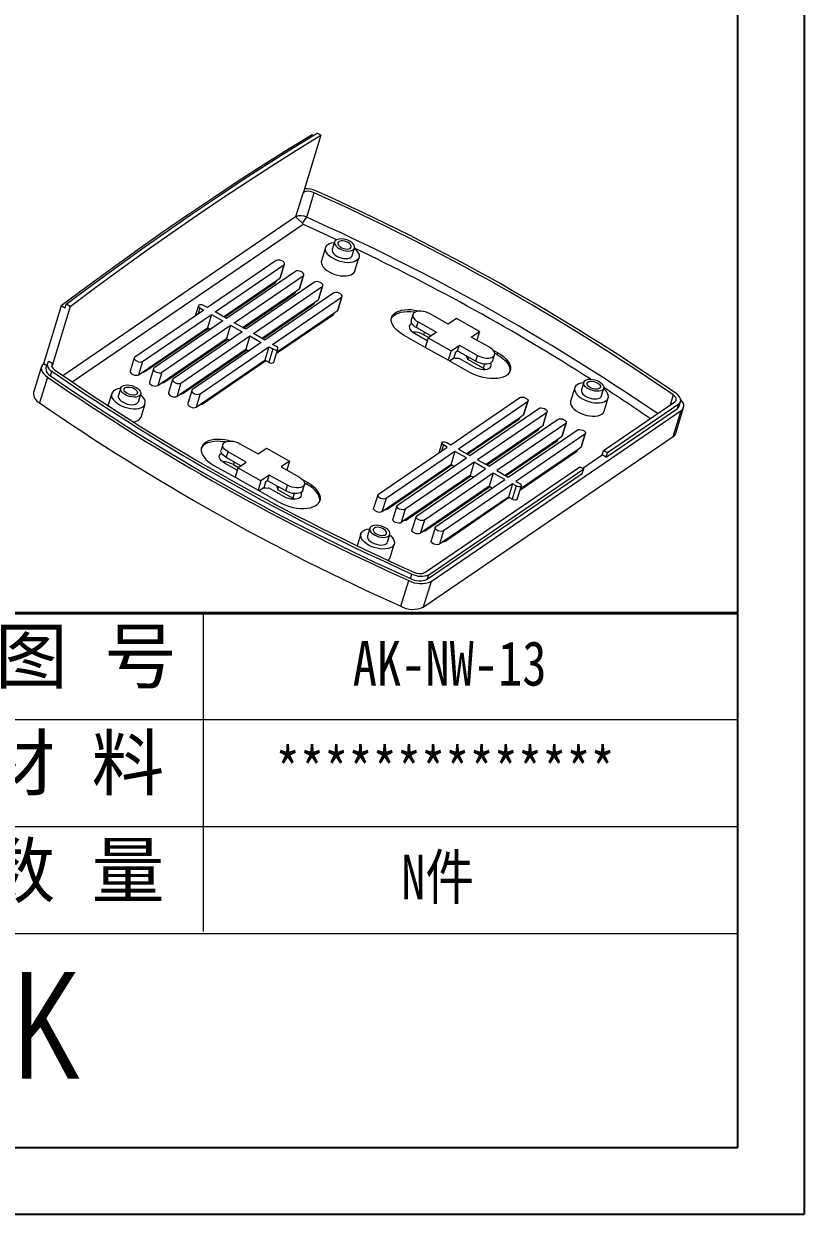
# Model space of a CAD drawing. Header units: inches. Extents: x 2543 to 3458, y 1126 to 1439.
# Drawn here: x 2885.3 to 2969.1, y 1125.7 to 1253.4 of the extents above; entities that cross this region are included whole.
import ezdxf

# ---------------------------------------------------------------- set-up
doc = ezdxf.new("R2010")
doc.units = ezdxf.units.IN
doc.header["$LTSCALE"] = 15
doc.layers.add('文字', color=81, linetype='Continuous')
doc.layers.add('粗实线', color=7, linetype='Continuous', lineweight=30)
doc.layers.add('细实线', color=3, linetype='Continuous', lineweight=9)
doc.styles.get("Standard").update_dxf_attribs({"font": 'txt', "bigfont": 'gbcbig.shx'})
doc.styles.add('宋体', font='', dxfattribs={"width": 0.8, "height": 3.5})
doc.styles.add('长仿宋', font='', dxfattribs={"width": 0.7, "height": 4})
doc.styles.get('宋体').set_extended_font_data('SimSun')
doc.styles.get('长仿宋').set_extended_font_data('SimSun')

msp = doc.modelspace()

# ---------------------------------------------------------------- linework, layer by layer
for p, q in [((2969.119, 1426.7), (2969.119, 1125.657)), ((2961.952, 1419.533), (2961.952, 1132.824)), ((2554.375, 1132.824), (2961.952, 1132.824)), ((2543.358, 1125.657), (2969.119, 1125.657))]:
    msp.add_line(p, q)
at = {"color": 7, "linetype": 'Continuous', "lineweight": 15}
for p, q in [((2917.237, 1241.46), (2915.364, 1235.348)), ((2916.417, 1241.442), (2916.289, 1241.515)), ((2917.237, 1241.46), (2916.825, 1241.691)), ((2915.326, 1235.322), (2914.522, 1232.699)), ((2915.326, 1235.322), (2915.364, 1235.348)), ((2915.72, 1232.652), (2916.524, 1235.276)), ((2914.522, 1232.699), (2889.557, 1215.65)), ((2890.53, 1214.982), (2915.322, 1231.913)), ((2915.282, 1232.032), (2914.522, 1232.699)), ((2915.282, 1232.032), (2915.72, 1232.652)), ((2917.741, 1229.415), (2917.304, 1227.989)), ((2918.708, 1230.01), (2918.458, 1229.196)), ((2920.609, 1228.536), (2920.859, 1229.351)), ((2912.454, 1228.004), (2905.056, 1222.952)), ((2920.889, 1226.891), (2921.326, 1228.317)), ((2905.879, 1222.489), (2913.277, 1227.541)), ((2914.512, 1226.846), (2907.114, 1221.794)), ((2913.277, 1227.541), (2912.84, 1226.115)), ((2912.907, 1226.2), (2913.344, 1227.626)), ((2906.784, 1221.979), (2912.458, 1225.854)), ((2906.887, 1221.921), (2912.369, 1225.665)), ((2907.937, 1221.331), (2915.335, 1226.383)), ((2916.569, 1225.688), (2909.171, 1220.636)), ((2909.994, 1220.172), (2917.392, 1225.225)), ((2911.811, 1225.412), (2911.921, 1225.359)), ((2912.458, 1225.854), (2912.84, 1226.115)), ((2915.335, 1226.383), (2914.898, 1224.957)), ((2914.964, 1225.042), (2915.401, 1226.468)), ((2917.392, 1225.225), (2916.955, 1223.799)), ((2917.022, 1223.884), (2917.459, 1225.31)), ((2908.842, 1220.821), (2914.515, 1224.696)), ((2908.945, 1220.763), (2914.427, 1224.507)), ((2918.627, 1224.53), (2911.229, 1219.478)), ((2912.052, 1219.014), (2919.45, 1224.067)), ((2913.869, 1224.254), (2913.979, 1224.201)), ((2914.515, 1224.696), (2914.898, 1224.957)), ((2919.45, 1224.067), (2919.013, 1222.641)), ((2919.079, 1222.726), (2919.516, 1224.152)), ((2889.375, 1223.135), (2887.477, 1216.941)), ((2890.323, 1223.08), (2888.45, 1216.968)), ((2889.787, 1222.903), (2889.375, 1223.135)), ((2889.787, 1222.903), (2889.912, 1223.311)), ((2890.323, 1223.08), (2889.912, 1223.311)), ((2904.674, 1222.691), (2897.276, 1217.638)), ((2904.095, 1223.163), (2903.759, 1222.066)), ((2904.262, 1222.922), (2904.674, 1222.691)), ((2905.056, 1222.952), (2904.645, 1223.184)), ((2910.899, 1219.663), (2916.573, 1223.537)), ((2911.002, 1219.605), (2916.484, 1223.349)), ((2915.926, 1223.096), (2916.036, 1223.043)), ((2916.573, 1223.537), (2916.955, 1223.799)), ((2898.099, 1217.175), (2905.497, 1222.227)), ((2906.731, 1221.532), (2899.333, 1216.48)), ((2905.497, 1222.227), (2905.06, 1220.801)), ((2905.497, 1222.227), (2906.731, 1221.532)), ((2907.114, 1221.794), (2905.879, 1222.489)), ((2912.48, 1218.051), (2918.542, 1222.191)), ((2912.53, 1218.213), (2918.63, 1222.379)), ((2917.984, 1221.938), (2918.094, 1221.885)), ((2918.63, 1222.379), (2919.013, 1222.641)), ((2927.123, 1222.221), (2926.935, 1221.61)), ((2927.493, 1220.808), (2927.68, 1221.419)), ((2927.68, 1221.419), (2929.635, 1220.319)), ((2930.91, 1221.19), (2928.956, 1222.29)), ((2931.803, 1221.8), (2930.91, 1221.19)), ((2934.272, 1220.41), (2931.803, 1221.8)), ((2898.044, 1216.01), (2905.06, 1220.801)), ((2898.338, 1216.083), (2905.162, 1220.743)), ((2900.156, 1216.017), (2907.554, 1221.069)), ((2908.789, 1220.374), (2901.391, 1215.322)), ((2905.06, 1220.801), (2905.162, 1220.743)), ((2905.162, 1220.743), (2905.389, 1220.616)), ((2907.554, 1221.069), (2907.117, 1219.643)), ((2907.554, 1221.069), (2908.789, 1220.374)), ((2909.171, 1220.636), (2907.937, 1221.331)), ((2911.229, 1219.478), (2909.994, 1220.172)), ((2927.306, 1220.197), (2928.658, 1219.436)), ((2927.493, 1220.808), (2929.06, 1219.926)), ((2929.635, 1220.319), (2928.742, 1219.709)), ((2933.379, 1219.8), (2934.272, 1220.41)), ((2934.272, 1220.41), (2933.981, 1219.461)), ((2900.102, 1214.852), (2907.117, 1219.643)), ((2900.396, 1214.925), (2907.22, 1219.585)), ((2902.214, 1214.859), (2909.612, 1219.911)), ((2910.846, 1219.216), (2903.448, 1214.164)), ((2907.117, 1219.643), (2907.22, 1219.585)), ((2907.22, 1219.585), (2907.446, 1219.458)), ((2909.612, 1219.911), (2909.175, 1218.485)), ((2909.612, 1219.911), (2910.846, 1219.216)), ((2912.463, 1218.783), (2912.052, 1219.014)), ((2928.43, 1218.691), (2926.166, 1219.965)), ((2928.801, 1219.75), (2928.269, 1220.049)), ((2928.742, 1219.709), (2928.43, 1218.691)), ((2928.742, 1219.709), (2931.211, 1218.319)), ((2931.211, 1218.319), (2932.104, 1218.929)), ((2931.916, 1218.318), (2932.104, 1218.929)), ((2932.104, 1218.929), (2934.058, 1217.829)), ((2935.334, 1218.7), (2933.379, 1219.8)), ((2902.159, 1213.694), (2909.175, 1218.485)), ((2902.453, 1213.767), (2909.277, 1218.427)), ((2904.271, 1213.701), (2911.669, 1218.753)), ((2909.175, 1218.485), (2909.277, 1218.427)), ((2909.277, 1218.427), (2909.504, 1218.3)), ((2911.669, 1218.753), (2911.232, 1217.327)), ((2912.081, 1218.521), (2911.644, 1217.095)), ((2911.669, 1218.753), (2912.081, 1218.521)), ((2912.193, 1217.116), (2912.63, 1218.542)), ((2930.899, 1217.301), (2928.43, 1218.691)), ((2931.211, 1218.319), (2930.899, 1217.301)), ((2931.699, 1218.169), (2931.511, 1217.558)), ((2931.699, 1218.169), (2931.916, 1218.318)), ((2931.916, 1218.318), (2933.871, 1217.218)), ((2933.082, 1217.662), (2932.998, 1217.388)), ((2933.871, 1217.218), (2934.058, 1217.829)), ((2935.704, 1217.287), (2935.891, 1217.898)), ((2935.723, 1218.399), (2936.223, 1218.117)), ((2935.902, 1218.059), (2936.161, 1217.914)), ((2936.161, 1217.914), (2936.223, 1218.117)), ((2887.249, 1216.628), (2886.4, 1213.857)), ((2887.479, 1216.942), (2887.811, 1216.755)), ((2887.877, 1216.97), (2887.727, 1216.481)), ((2888.04, 1217.199), (2888.45, 1216.968)), ((2888.45, 1216.968), (2888.488, 1216.994)), ((2897.209, 1217.553), (2896.772, 1216.127)), ((2898.099, 1217.175), (2897.662, 1215.749)), ((2899.267, 1216.395), (2898.83, 1214.969)), ((2904.217, 1212.536), (2911.232, 1217.327)), ((2904.511, 1212.609), (2911.335, 1217.269)), ((2911.232, 1217.327), (2911.335, 1217.269)), ((2911.335, 1217.269), (2911.644, 1217.095)), ((2933.162, 1216.027), (2930.899, 1217.301)), ((2931.028, 1217.228), (2931.511, 1217.558)), ((2932.034, 1217.535), (2933.684, 1216.607)), ((2934.647, 1216.459), (2932.998, 1217.388)), ((2887.897, 1215.498), (2887.048, 1212.728)), ((2888.213, 1215.634), (2888.363, 1216.123)), ((2897.662, 1215.749), (2898.044, 1216.01)), ((2900.156, 1216.017), (2899.719, 1214.591)), ((2901.324, 1215.237), (2900.887, 1213.811)), ((2894.782, 1213.736), (2894.378, 1212.418)), ((2895.749, 1214.331), (2895.499, 1213.516)), ((2899.719, 1214.591), (2900.102, 1214.852)), ((2902.214, 1214.859), (2901.777, 1213.433)), ((2903.382, 1214.079), (2902.945, 1212.653)), ((2944.488, 1214.36), (2944.051, 1212.934)), ((2945.455, 1214.955), (2945.206, 1214.14)), ((2947.357, 1213.481), (2947.606, 1214.295)), ((2897.65, 1212.857), (2897.9, 1213.672)), ((2897.93, 1211.211), (2898.367, 1212.637)), ((2901.777, 1213.433), (2902.159, 1213.694)), ((2904.271, 1213.701), (2903.834, 1212.275)), ((2903.834, 1212.275), (2904.217, 1212.536)), ((2931.186, 1208.244), (2938.584, 1213.296)), ((2939.407, 1212.833), (2932.01, 1207.78)), ((2939.407, 1212.833), (2938.97, 1211.407)), ((2939.037, 1211.492), (2939.474, 1212.918)), ((2947.588, 1207.628), (2955.241, 1212.854)), ((2947.637, 1211.835), (2948.074, 1213.261)), ((2948, 1207.396), (2955.653, 1212.623)), ((2955.503, 1212.134), (2955.653, 1212.623)), ((2955.703, 1212.389), (2955.853, 1212.878)), ((2929.077, 1193.574), (2955.915, 1211.902)), ((2933.244, 1207.085), (2940.642, 1212.138)), ((2941.465, 1211.674), (2934.067, 1206.622)), ((2938.97, 1211.407), (2938.588, 1211.145)), ((2941.465, 1211.674), (2941.028, 1210.248)), ((2941.094, 1210.334), (2941.532, 1211.76)), ((2947.85, 1206.907), (2955.503, 1212.134)), ((2955.065, 1209.132), (2955.915, 1211.902)), ((2955.332, 1209.472), (2956.181, 1212.243)), ((2938.588, 1211.145), (2932.915, 1207.271)), ((2938.499, 1210.957), (2933.017, 1207.213)), ((2940.645, 1209.987), (2934.972, 1206.113)), ((2935.302, 1205.927), (2942.699, 1210.98)), ((2943.522, 1210.516), (2936.125, 1205.464)), ((2938.051, 1210.651), (2937.942, 1210.704)), ((2941.028, 1210.248), (2940.645, 1209.987)), ((2943.522, 1210.516), (2943.085, 1209.09)), ((2943.152, 1209.175), (2943.589, 1210.601)), ((2928.228, 1190.803), (2955.065, 1209.132)), ((2940.557, 1209.799), (2935.075, 1206.055)), ((2942.703, 1208.829), (2937.03, 1204.955)), ((2942.614, 1208.64), (2937.132, 1204.897)), ((2937.359, 1204.769), (2944.757, 1209.821)), ((2945.58, 1209.358), (2938.182, 1204.306)), ((2940.109, 1209.493), (2939.999, 1209.546)), ((2943.085, 1209.09), (2942.703, 1208.829)), ((2945.58, 1209.358), (2945.143, 1207.932)), ((2945.21, 1208.017), (2945.647, 1209.443)), ((2906.715, 1208.283), (2906.527, 1207.672)), ((2907.085, 1206.871), (2907.272, 1207.482)), ((2909.227, 1206.381), (2907.272, 1207.482)), ((2908.547, 1208.353), (2910.502, 1207.253)), ((2910.502, 1207.253), (2911.395, 1207.862)), ((2911.395, 1207.862), (2913.864, 1206.473)), ((2923.406, 1202.93), (2930.804, 1207.982)), ((2931.627, 1207.519), (2924.229, 1202.467)), ((2930.225, 1208.454), (2929.889, 1207.357)), ((2930.804, 1207.982), (2930.392, 1208.214)), ((2930.775, 1208.475), (2931.186, 1208.244)), ((2931.627, 1207.519), (2931.19, 1206.093)), ((2932.861, 1206.824), (2931.627, 1207.519)), ((2932.01, 1207.78), (2933.244, 1207.085)), ((2944.672, 1207.482), (2938.61, 1203.343)), ((2944.76, 1207.671), (2938.66, 1203.505)), ((2942.166, 1208.334), (2942.057, 1208.388)), ((2945.143, 1207.932), (2944.76, 1207.671)), ((2947.438, 1207.139), (2947.588, 1207.628)), ((2947.588, 1207.628), (2948, 1207.396)), ((2947.85, 1206.907), (2948, 1207.396)), ((2908.25, 1205.498), (2906.897, 1206.259)), ((2908.651, 1205.989), (2907.085, 1206.871)), ((2907.861, 1206.112), (2908.393, 1205.812)), ((2908.334, 1205.772), (2909.227, 1206.381)), ((2913.864, 1206.473), (2912.971, 1205.863)), ((2913.864, 1206.473), (2913.573, 1205.524)), ((2931.19, 1206.093), (2924.175, 1201.302)), ((2925.463, 1201.772), (2932.861, 1206.824)), ((2933.684, 1206.361), (2926.286, 1201.309)), ((2931.293, 1206.035), (2931.19, 1206.093)), ((2933.684, 1206.361), (2933.247, 1204.935)), ((2934.919, 1205.666), (2933.684, 1206.361)), ((2934.067, 1206.622), (2935.302, 1205.927)), ((2944.224, 1207.176), (2944.114, 1207.23)), ((2945.348, 1205.711), (2947.438, 1207.139)), ((2947.85, 1206.907), (2947.438, 1207.139)), ((2905.758, 1206.027), (2908.022, 1204.753)), ((2908.334, 1205.772), (2908.022, 1204.753)), ((2910.803, 1204.382), (2908.334, 1205.772)), ((2911.696, 1204.992), (2910.803, 1204.382)), ((2911.508, 1204.381), (2911.696, 1204.992)), ((2913.65, 1203.891), (2911.696, 1204.992)), ((2912.971, 1205.863), (2914.926, 1204.763)), ((2931.293, 1206.035), (2924.469, 1201.375)), ((2933.247, 1204.935), (2926.232, 1200.144)), ((2933.35, 1204.877), (2926.526, 1200.217)), ((2927.521, 1200.614), (2934.919, 1205.666)), ((2935.742, 1205.203), (2928.344, 1200.15)), ((2928.404, 1194.526), (2945.037, 1205.886)), ((2928.665, 1193.806), (2945.299, 1205.165)), ((2928.815, 1194.295), (2945.449, 1205.654)), ((2931.519, 1205.908), (2931.293, 1206.035)), ((2933.35, 1204.877), (2933.247, 1204.935)), ((2933.577, 1204.749), (2933.35, 1204.877)), ((2935.742, 1205.203), (2935.305, 1203.777)), ((2936.976, 1204.508), (2935.742, 1205.203)), ((2936.125, 1205.464), (2937.359, 1204.769)), ((2945.037, 1205.886), (2945.449, 1205.654)), ((2945.299, 1205.165), (2945.449, 1205.654)), ((2908.022, 1204.753), (2910.491, 1203.363)), ((2910.803, 1204.382), (2910.491, 1203.363)), ((2911.103, 1203.621), (2910.62, 1203.291)), ((2911.29, 1204.232), (2911.103, 1203.621)), ((2911.508, 1204.381), (2911.29, 1204.232)), ((2913.463, 1203.28), (2911.508, 1204.381)), ((2913.276, 1202.669), (2911.626, 1203.598)), ((2912.674, 1203.725), (2912.59, 1203.45)), ((2913.463, 1203.28), (2913.65, 1203.891)), ((2915.296, 1203.35), (2915.483, 1203.961)), ((2915.815, 1204.18), (2915.315, 1204.462)), ((2915.753, 1203.976), (2915.494, 1204.122)), ((2915.753, 1203.976), (2915.815, 1204.18)), ((2935.305, 1203.777), (2928.29, 1198.986)), ((2935.408, 1203.719), (2928.584, 1199.058)), ((2929.578, 1199.455), (2936.976, 1204.508)), ((2937.799, 1204.045), (2930.401, 1198.992)), ((2935.408, 1203.719), (2935.305, 1203.777)), ((2935.634, 1203.591), (2935.408, 1203.719)), ((2937.799, 1204.045), (2937.362, 1202.619)), ((2938.211, 1203.813), (2937.774, 1202.387)), ((2938.211, 1203.813), (2937.799, 1204.045)), ((2938.182, 1204.306), (2938.594, 1204.074)), ((2938.324, 1202.408), (2938.761, 1203.834)), ((2910.491, 1203.363), (2912.754, 1202.089)), ((2912.59, 1203.45), (2914.239, 1202.522)), ((2923.339, 1202.845), (2922.902, 1201.419)), ((2924.229, 1202.467), (2923.792, 1201.041)), ((2937.362, 1202.619), (2930.347, 1197.828)), ((2937.465, 1202.561), (2930.641, 1197.9)), ((2937.465, 1202.561), (2937.362, 1202.619)), ((2937.774, 1202.387), (2937.465, 1202.561)), ((2924.175, 1201.302), (2923.792, 1201.041)), ((2925.397, 1201.687), (2924.96, 1200.261)), ((2926.286, 1201.309), (2925.849, 1199.883)), ((2926.232, 1200.144), (2925.849, 1199.883)), ((2927.454, 1200.529), (2927.017, 1199.103)), ((2928.344, 1200.15), (2927.907, 1198.724)), ((2921.529, 1198.68), (2921.139, 1197.406)), ((2922.496, 1199.275), (2922.246, 1198.46)), ((2924.398, 1197.801), (2924.647, 1198.616)), ((2928.29, 1198.986), (2927.907, 1198.724)), ((2929.512, 1199.37), (2929.075, 1197.944)), ((2930.401, 1198.992), (2929.964, 1197.566)), ((2924.678, 1196.155), (2925.115, 1197.581)), ((2930.347, 1197.828), (2929.964, 1197.566)), ((2925.831, 1190.897), (2926.68, 1193.668)), ((2926.868, 1193.876), (2927.017, 1194.365)), ((2929.077, 1193.574), (2928.228, 1190.803)), ((2928.665, 1193.806), (2928.815, 1194.295))]:
    msp.add_line(p, q, dxfattribs=at)
at = {"color": 8, "linetype": 'Continuous', "lineweight": 15}
for p, q in [((2904.262, 1222.922), (2904.063, 1222.274)), ((2928.353, 1220.324), (2928.269, 1220.049)), ((2888.37, 1216.608), (2888.488, 1216.994)), ((2934.793, 1216.935), (2934.647, 1216.459)), ((2955.051, 1213.59), (2954.715, 1212.495)), ((2930.392, 1208.214), (2930.194, 1207.566)), ((2907.945, 1206.386), (2907.861, 1206.112)), ((2914.385, 1202.998), (2914.239, 1202.522))]:
    msp.add_line(p, q, dxfattribs=at)
at = {"color": 7, "linetype": 'Continuous', "lineweight": 15, "flags": 128}
for points in [[(2916.289, 1241.515), (2913.667, 1239.898), (2911.029, 1238.232), (2908.374, 1236.516), (2905.705, 1234.751), (2903.019, 1232.937), (2900.319, 1231.073), (2897.604, 1229.161), (2894.875, 1227.2), (2892.132, 1225.192), (2889.375, 1223.135)], [(2889.912, 1223.311), (2892.668, 1225.368), (2895.412, 1227.376), (2898.141, 1229.337), (2900.856, 1231.249), (2903.556, 1233.112), (2906.241, 1234.927), (2908.911, 1236.692), (2911.565, 1238.408), (2914.203, 1240.075), (2916.825, 1241.691)], [(2890.323, 1223.08), (2893.08, 1225.136), (2895.823, 1227.145), (2898.552, 1229.105), (2901.267, 1231.017), (2903.967, 1232.881), (2906.652, 1234.695), (2909.322, 1236.461), (2911.977, 1238.177), (2914.615, 1239.843), (2917.237, 1241.46)], [(2915.322, 1231.913), (2917.901, 1230.73), (2918.936, 1230.247)], [(2920.839, 1229.287), (2920.96, 1229.183), (2921.134, 1228.997), (2921.258, 1228.808), (2921.331, 1228.621), (2921.348, 1228.44), (2921.311, 1228.273), (2921.219, 1228.124), (2921.077, 1227.997), (2920.887, 1227.897), (2920.656, 1227.826), (2920.392, 1227.787), (2920.101, 1227.781), (2919.793, 1227.807), (2919.477, 1227.866), (2919.162, 1227.955), (2918.859, 1228.072), (2918.577, 1228.213), (2918.324, 1228.373), (2918.107, 1228.549), (2917.934, 1228.734), (2917.809, 1228.924), (2917.737, 1229.111), (2917.719, 1229.292), (2917.756, 1229.459), (2917.848, 1229.608), (2917.99, 1229.735), (2918.18, 1229.835), (2918.411, 1229.906), (2918.676, 1229.945), (2918.688, 1229.946)], [(2918.458, 1229.196), (2918.45, 1229.165), (2918.452, 1229.029), (2918.508, 1228.884), (2918.615, 1228.739), (2918.768, 1228.6), (2918.96, 1228.474), (2919.18, 1228.368), (2919.418, 1228.287), (2919.662, 1228.235), (2919.9, 1228.214), (2920.119, 1228.226), (2920.309, 1228.271), (2920.459, 1228.345), (2920.564, 1228.445), (2920.609, 1228.536)], [(2920.357, 1230.073), (2920.137, 1230.179), (2919.899, 1230.26), (2919.655, 1230.312), (2919.417, 1230.333), (2919.198, 1230.32), (2919.008, 1230.276), (2918.857, 1230.202), (2918.753, 1230.102), (2918.7, 1229.98), (2918.702, 1229.844), (2918.757, 1229.699), (2918.864, 1229.554), (2919.018, 1229.415), (2919.209, 1229.289), (2919.43, 1229.183), (2919.668, 1229.102), (2919.912, 1229.049), (2920.149, 1229.029), (2920.368, 1229.041), (2920.558, 1229.085), (2920.709, 1229.16), (2920.814, 1229.26), (2920.867, 1229.381), (2920.865, 1229.518), (2920.809, 1229.662), (2920.702, 1229.808), (2920.549, 1229.947), (2920.357, 1230.073)], [(2920.166, 1229.942), (2919.985, 1230.026), (2919.79, 1230.085), (2919.593, 1230.113), (2919.411, 1230.11), (2919.257, 1230.074), (2919.141, 1230.01), (2919.074, 1229.921), (2919.058, 1229.814), (2919.097, 1229.697), (2919.186, 1229.58), (2919.32, 1229.469), (2919.488, 1229.375), (2919.678, 1229.303), (2919.876, 1229.259), (2920.067, 1229.246), (2920.237, 1229.266), (2920.373, 1229.316), (2920.466, 1229.394), (2920.507, 1229.493), (2920.496, 1229.605), (2920.431, 1229.724), (2920.318, 1229.839), (2920.166, 1229.942)], [(2913.277, 1227.541), (2913.34, 1227.615), (2913.345, 1227.707), (2913.292, 1227.808), (2913.188, 1227.904), (2913.045, 1227.984), (2912.881, 1228.039), (2912.714, 1228.062), (2912.566, 1228.05), (2912.454, 1228.004)], [(2917.304, 1227.989), (2917.282, 1227.866), (2917.3, 1227.685), (2917.372, 1227.498), (2917.497, 1227.308), (2917.67, 1227.123), (2917.887, 1226.947), (2918.14, 1226.787)], [(2915.335, 1226.383), (2915.397, 1226.456), (2915.402, 1226.549), (2915.35, 1226.65), (2915.246, 1226.746), (2915.103, 1226.826), (2914.938, 1226.881), (2914.772, 1226.904), (2914.624, 1226.892), (2914.512, 1226.846)], [(2918.14, 1226.787), (2918.422, 1226.646), (2918.725, 1226.529), (2919.04, 1226.44), (2919.356, 1226.381), (2919.664, 1226.355), (2919.955, 1226.361), (2920.219, 1226.4), (2920.45, 1226.471), (2920.64, 1226.571), (2920.782, 1226.698), (2920.874, 1226.847), (2920.889, 1226.891)], [(2912.84, 1226.115), (2912.903, 1226.189), (2912.907, 1226.2)], [(2917.392, 1225.225), (2917.455, 1225.298), (2917.46, 1225.391), (2917.407, 1225.491), (2917.303, 1225.588), (2917.16, 1225.668), (2916.996, 1225.723), (2916.829, 1225.746), (2916.681, 1225.734), (2916.569, 1225.688)], [(2914.898, 1224.957), (2914.96, 1225.03), (2914.964, 1225.042)], [(2919.45, 1224.067), (2919.512, 1224.14), (2919.517, 1224.233), (2919.465, 1224.333), (2919.361, 1224.43), (2919.218, 1224.51), (2919.053, 1224.565), (2918.887, 1224.588), (2918.739, 1224.575), (2918.627, 1224.53)], [(2904.645, 1223.184), (2904.512, 1223.24), (2904.37, 1223.268), (2904.241, 1223.263), (2904.145, 1223.227), (2904.095, 1223.163), (2904.1, 1223.083), (2904.159, 1222.999), (2904.262, 1222.922)], [(2916.955, 1223.799), (2917.018, 1223.872), (2917.022, 1223.884)], [(2919.013, 1222.641), (2919.075, 1222.714), (2919.079, 1222.726)], [(2926.166, 1219.965), (2925.845, 1220.163), (2925.557, 1220.378), (2925.31, 1220.605), (2925.106, 1220.839), (2924.952, 1221.076), (2924.848, 1221.312), (2924.797, 1221.542), (2924.801, 1221.763), (2924.858, 1221.969), (2924.968, 1222.158), (2925.129, 1222.325), (2925.338, 1222.468), (2925.591, 1222.583), (2925.883, 1222.669), (2926.209, 1222.725), (2926.563, 1222.748), (2926.937, 1222.739), (2927.326, 1222.698), (2927.722, 1222.625), (2927.914, 1222.579)], [(2924.804, 1221.785), (2924.906, 1221.954), (2925.067, 1222.121), (2925.276, 1222.264), (2925.529, 1222.379), (2925.821, 1222.466), (2926.147, 1222.521), (2926.5, 1222.544), (2926.875, 1222.535), (2927.264, 1222.494), (2927.366, 1222.478)], [(2926.935, 1221.61), (2926.921, 1221.527), (2926.939, 1221.382), (2927.01, 1221.232), (2927.13, 1221.081), (2927.293, 1220.938), (2927.493, 1220.808)], [(2928.956, 1222.29), (2928.728, 1222.401), (2928.482, 1222.488), (2928.229, 1222.547), (2927.98, 1222.576), (2927.746, 1222.574), (2927.537, 1222.54), (2927.361, 1222.476), (2927.228, 1222.385), (2927.142, 1222.271), (2927.108, 1222.138), (2927.127, 1221.994), (2927.197, 1221.843), (2927.317, 1221.692), (2927.48, 1221.549), (2927.68, 1221.419)], [(2926.994, 1221.257), (2926.987, 1221.254), (2926.854, 1221.163), (2926.768, 1221.049), (2926.733, 1220.916), (2926.752, 1220.771), (2926.823, 1220.62), (2926.942, 1220.47), (2927.106, 1220.327), (2927.306, 1220.197)], [(2897.276, 1217.638), (2897.213, 1217.565), (2897.208, 1217.472), (2897.26, 1217.372), (2897.364, 1217.275), (2897.507, 1217.195), (2897.672, 1217.14), (2897.838, 1217.117), (2897.987, 1217.129), (2898.099, 1217.175)], [(2912.081, 1218.521), (2912.213, 1218.465), (2912.355, 1218.437), (2912.484, 1218.441), (2912.581, 1218.478), (2912.63, 1218.541), (2912.625, 1218.622), (2912.567, 1218.706), (2912.463, 1218.783)], [(2932.998, 1217.388), (2932.957, 1217.594), (2932.874, 1217.779)], [(2936.223, 1218.117), (2936.545, 1217.918), (2936.833, 1217.704), (2937.08, 1217.477), (2937.283, 1217.243), (2937.438, 1217.006), (2937.542, 1216.77), (2937.592, 1216.54), (2937.589, 1216.319), (2937.532, 1216.113), (2937.421, 1215.924), (2937.26, 1215.757), (2937.051, 1215.614), (2936.799, 1215.499), (2936.506, 1215.413), (2936.181, 1215.357), (2935.827, 1215.334), (2935.452, 1215.343), (2935.063, 1215.384), (2934.668, 1215.457), (2934.272, 1215.56), (2933.885, 1215.691), (2933.512, 1215.847), (2933.162, 1216.027)], [(2934.058, 1217.829), (2934.286, 1217.718), (2934.532, 1217.631), (2934.785, 1217.572), (2935.034, 1217.543), (2935.268, 1217.545), (2935.477, 1217.579), (2935.653, 1217.643), (2935.786, 1217.734), (2935.872, 1217.848), (2935.906, 1217.981), (2935.887, 1218.126), (2935.817, 1218.276), (2935.697, 1218.427), (2935.534, 1218.57), (2935.334, 1218.7)], [(2936.161, 1217.914), (2936.483, 1217.715), (2936.77, 1217.5), (2937.018, 1217.273), (2937.221, 1217.039), (2937.376, 1216.802), (2937.479, 1216.566), (2937.53, 1216.336), (2937.527, 1216.115), (2937.523, 1216.093)], [(2887.479, 1216.942), (2887.339, 1216.803), (2887.254, 1216.642), (2887.225, 1216.464), (2887.253, 1216.273), (2887.337, 1216.075), (2887.476, 1215.876), (2887.664, 1215.681), (2887.897, 1215.498)], [(2888.04, 1217.199), (2887.939, 1217.095), (2887.878, 1216.974), (2887.859, 1216.841), (2887.881, 1216.699), (2887.946, 1216.551), (2888.049, 1216.403), (2888.19, 1216.259), (2888.363, 1216.123)], [(2888.488, 1216.994), (2888.411, 1216.926), (2888.363, 1216.845), (2888.343, 1216.754), (2888.354, 1216.657), (2888.395, 1216.555), (2888.464, 1216.453), (2888.56, 1216.353), (2888.679, 1216.259)], [(2899.333, 1216.48), (2899.271, 1216.407), (2899.265, 1216.314), (2899.318, 1216.213), (2899.422, 1216.117), (2899.565, 1216.037), (2899.729, 1215.982), (2899.896, 1215.959), (2900.044, 1215.971), (2900.156, 1216.017)], [(2911.644, 1217.095), (2911.776, 1217.039), (2911.918, 1217.011), (2912.047, 1217.015), (2912.144, 1217.052), (2912.193, 1217.115), (2912.193, 1217.116)], [(2933.684, 1216.607), (2933.912, 1216.496), (2934.157, 1216.409), (2934.41, 1216.349), (2934.659, 1216.32), (2934.894, 1216.323), (2935.103, 1216.357), (2935.278, 1216.421), (2935.411, 1216.512), (2935.497, 1216.626), (2935.531, 1216.758), (2935.513, 1216.903), (2935.458, 1217.028)], [(2933.871, 1217.218), (2934.099, 1217.107), (2934.345, 1217.02), (2934.598, 1216.961), (2934.847, 1216.932), (2935.081, 1216.934), (2935.29, 1216.968), (2935.465, 1217.032), (2935.599, 1217.123), (2935.684, 1217.237), (2935.704, 1217.287)], [(2934.859, 1216.32), (2934.847, 1216.329), (2934.647, 1216.459)], [(2896.772, 1216.127), (2896.771, 1216.046), (2896.823, 1215.946), (2896.927, 1215.849), (2897.07, 1215.769), (2897.235, 1215.714), (2897.401, 1215.691), (2897.55, 1215.703), (2897.662, 1215.749)], [(2901.391, 1215.322), (2901.328, 1215.248), (2901.323, 1215.156), (2901.375, 1215.055), (2901.479, 1214.959), (2901.622, 1214.879), (2901.787, 1214.824), (2901.953, 1214.801), (2902.102, 1214.813), (2902.214, 1214.859)], [(2947.105, 1215.017), (2947.296, 1214.891), (2947.45, 1214.752), (2947.557, 1214.607), (2947.613, 1214.462), (2947.614, 1214.326), (2947.561, 1214.204), (2947.457, 1214.104), (2947.306, 1214.03), (2947.116, 1213.985), (2946.897, 1213.973), (2946.659, 1213.994), (2946.415, 1214.046), (2946.177, 1214.127), (2945.957, 1214.233), (2945.765, 1214.359), (2945.612, 1214.498), (2945.505, 1214.643), (2945.449, 1214.788), (2945.448, 1214.924), (2945.5, 1215.046), (2945.605, 1215.146), (2945.756, 1215.22), (2945.946, 1215.265), (2946.165, 1215.277), (2946.402, 1215.256), (2946.646, 1215.204), (2946.884, 1215.123), (2947.105, 1215.017)], [(2946.914, 1214.886), (2947.066, 1214.783), (2947.179, 1214.668), (2947.243, 1214.549), (2947.255, 1214.437), (2947.213, 1214.338), (2947.121, 1214.261), (2946.984, 1214.21), (2946.814, 1214.19), (2946.624, 1214.203), (2946.426, 1214.247), (2946.236, 1214.319), (2946.068, 1214.413), (2945.934, 1214.524), (2945.844, 1214.642), (2945.806, 1214.758), (2945.821, 1214.865), (2945.889, 1214.954), (2946.004, 1215.018), (2946.159, 1215.054), (2946.341, 1215.057), (2946.537, 1215.029), (2946.733, 1214.97), (2946.914, 1214.886)], [(2895.729, 1214.266), (2895.716, 1214.265), (2895.452, 1214.226), (2895.221, 1214.155), (2895.031, 1214.055), (2894.889, 1213.928), (2894.797, 1213.779), (2894.76, 1213.612), (2894.777, 1213.432), (2894.85, 1213.244), (2894.974, 1213.055), (2895.148, 1212.87), (2895.364, 1212.694), (2895.618, 1212.533)], [(2896.25, 1213.609), (2896.059, 1213.735), (2895.905, 1213.874), (2895.798, 1214.02), (2895.742, 1214.164), (2895.741, 1214.301), (2895.794, 1214.422), (2895.898, 1214.522), (2896.049, 1214.597), (2896.239, 1214.641), (2896.458, 1214.653), (2896.696, 1214.633), (2896.94, 1214.581), (2897.178, 1214.499), (2897.398, 1214.393), (2897.59, 1214.267), (2897.743, 1214.128), (2897.85, 1213.983), (2897.906, 1213.838), (2897.907, 1213.702), (2897.855, 1213.58), (2897.75, 1213.48), (2897.599, 1213.406), (2897.409, 1213.362), (2897.19, 1213.349), (2896.953, 1213.37), (2896.709, 1213.422), (2896.471, 1213.503), (2896.25, 1213.609)], [(2896.442, 1213.74), (2896.289, 1213.843), (2896.176, 1213.958), (2896.112, 1214.077), (2896.1, 1214.189), (2896.142, 1214.288), (2896.234, 1214.366), (2896.371, 1214.416), (2896.541, 1214.436), (2896.731, 1214.423), (2896.929, 1214.379), (2897.119, 1214.307), (2897.287, 1214.213), (2897.421, 1214.102), (2897.511, 1213.985), (2897.549, 1213.868), (2897.534, 1213.761), (2897.466, 1213.672), (2897.351, 1213.608), (2897.196, 1213.572), (2897.014, 1213.569), (2896.818, 1213.597), (2896.622, 1213.656), (2896.442, 1213.74)], [(2898.83, 1214.969), (2898.828, 1214.888), (2898.881, 1214.787), (2898.985, 1214.691), (2899.128, 1214.611), (2899.292, 1214.556), (2899.459, 1214.533), (2899.607, 1214.545), (2899.719, 1214.591)], [(2900.887, 1213.811), (2900.886, 1213.73), (2900.938, 1213.629), (2901.042, 1213.533), (2901.185, 1213.453), (2901.35, 1213.398), (2901.516, 1213.375), (2901.665, 1213.387), (2901.777, 1213.433)], [(2903.448, 1214.164), (2903.386, 1214.09), (2903.38, 1213.998), (2903.433, 1213.897), (2903.537, 1213.801), (2903.68, 1213.72), (2903.844, 1213.666), (2904.011, 1213.643), (2904.159, 1213.655), (2904.271, 1213.701)], [(2945.435, 1214.89), (2945.423, 1214.889), (2945.158, 1214.85), (2944.928, 1214.779), (2944.738, 1214.679), (2944.595, 1214.552), (2944.504, 1214.403), (2944.466, 1214.236), (2944.484, 1214.056), (2944.556, 1213.868), (2944.681, 1213.679), (2944.854, 1213.493), (2945.071, 1213.318), (2945.325, 1213.157), (2945.607, 1213.016), (2945.91, 1212.899), (2946.224, 1212.81), (2946.54, 1212.751), (2946.848, 1212.725), (2947.139, 1212.731), (2947.404, 1212.77), (2947.635, 1212.841), (2947.824, 1212.942), (2947.967, 1213.068), (2948.058, 1213.217), (2948.096, 1213.385), (2948.078, 1213.565), (2948.006, 1213.752), (2947.881, 1213.942), (2947.708, 1214.127), (2947.587, 1214.231)], [(2945.206, 1214.14), (2945.198, 1214.11), (2945.199, 1213.973), (2945.255, 1213.829), (2945.362, 1213.683), (2945.516, 1213.544), (2945.707, 1213.418)], [(2895.499, 1213.516), (2895.491, 1213.486), (2895.493, 1213.349), (2895.548, 1213.205), (2895.656, 1213.059), (2895.809, 1212.92), (2896, 1212.794)], [(2895.618, 1212.533), (2895.9, 1212.392), (2896.203, 1212.275), (2896.518, 1212.186), (2896.834, 1212.128), (2897.142, 1212.101), (2897.433, 1212.107), (2897.697, 1212.147), (2897.928, 1212.218), (2898.118, 1212.318), (2898.26, 1212.444), (2898.352, 1212.594), (2898.389, 1212.761), (2898.371, 1212.941), (2898.299, 1213.129), (2898.174, 1213.318), (2898.001, 1213.503), (2897.88, 1213.607)], [(2896, 1212.794), (2896.221, 1212.688), (2896.459, 1212.607), (2896.703, 1212.555), (2896.94, 1212.534), (2897.16, 1212.547), (2897.349, 1212.591), (2897.5, 1212.665), (2897.605, 1212.765), (2897.65, 1212.857)], [(2902.945, 1212.653), (2902.943, 1212.572), (2902.996, 1212.471), (2903.1, 1212.375), (2903.243, 1212.294), (2903.407, 1212.24), (2903.574, 1212.217), (2903.722, 1212.229), (2903.834, 1212.275)], [(2938.584, 1213.296), (2938.697, 1213.341), (2938.845, 1213.354), (2939.011, 1213.331), (2939.176, 1213.276), (2939.319, 1213.196), (2939.423, 1213.099), (2939.475, 1212.999), (2939.47, 1212.906), (2939.407, 1212.833)], [(2944.051, 1212.934), (2944.029, 1212.81), (2944.047, 1212.63), (2944.119, 1212.442), (2944.244, 1212.253), (2944.417, 1212.067), (2944.634, 1211.892), (2944.887, 1211.731), (2945.17, 1211.59), (2945.473, 1211.473), (2945.787, 1211.384), (2946.103, 1211.325), (2946.411, 1211.299), (2946.702, 1211.305), (2946.967, 1211.344), (2947.198, 1211.415), (2947.387, 1211.516), (2947.53, 1211.642), (2947.621, 1211.791), (2947.637, 1211.835)], [(2945.707, 1213.418), (2945.928, 1213.312), (2946.166, 1213.231), (2946.41, 1213.179), (2946.647, 1213.158), (2946.866, 1213.171), (2947.056, 1213.215), (2947.207, 1213.289), (2947.312, 1213.389), (2947.357, 1213.481)], [(2955.241, 1212.854), (2955.318, 1212.923), (2955.367, 1213.004), (2955.386, 1213.094), (2955.375, 1213.192), (2955.335, 1213.293), (2955.265, 1213.396), (2955.17, 1213.495), (2955.051, 1213.59)], [(2955.653, 1212.623), (2955.768, 1212.726), (2955.841, 1212.847), (2955.87, 1212.983), (2955.854, 1213.129), (2955.793, 1213.281), (2955.689, 1213.434), (2955.545, 1213.584), (2955.367, 1213.726)], [(2955.915, 1211.902), (2956.068, 1212.039), (2956.166, 1212.201), (2956.205, 1212.382), (2956.183, 1212.577), (2956.101, 1212.78), (2955.963, 1212.984), (2955.861, 1213.098)], [(2939.037, 1211.492), (2939.033, 1211.48), (2938.97, 1211.407)], [(2940.642, 1212.138), (2940.754, 1212.183), (2940.902, 1212.196), (2941.069, 1212.173), (2941.233, 1212.118), (2941.376, 1212.037), (2941.48, 1211.941), (2941.533, 1211.841), (2941.527, 1211.748), (2941.465, 1211.674)], [(2941.094, 1210.334), (2941.09, 1210.322), (2941.028, 1210.248)], [(2942.699, 1210.98), (2942.812, 1211.025), (2942.96, 1211.037), (2943.126, 1211.015), (2943.291, 1210.96), (2943.434, 1210.879), (2943.538, 1210.783), (2943.59, 1210.683), (2943.585, 1210.59), (2943.522, 1210.516)], [(2907.506, 1208.641), (2907.314, 1208.688), (2906.918, 1208.76), (2906.529, 1208.802), (2906.155, 1208.811), (2905.801, 1208.787), (2905.475, 1208.732), (2905.183, 1208.646), (2904.93, 1208.53), (2904.721, 1208.388), (2904.56, 1208.22), (2904.45, 1208.032), (2904.393, 1207.825), (2904.389, 1207.605), (2904.44, 1207.375), (2904.543, 1207.139), (2904.698, 1206.901), (2904.901, 1206.667), (2905.149, 1206.441), (2905.436, 1206.226), (2905.758, 1206.027)], [(2907.272, 1207.482), (2907.072, 1207.612), (2906.909, 1207.755), (2906.789, 1207.905), (2906.718, 1208.056), (2906.7, 1208.201), (2906.734, 1208.333), (2906.82, 1208.448), (2906.953, 1208.539), (2907.128, 1208.603), (2907.338, 1208.636), (2907.572, 1208.639), (2907.821, 1208.61), (2908.074, 1208.551), (2908.32, 1208.464), (2908.547, 1208.353)], [(2943.152, 1209.175), (2943.148, 1209.164), (2943.085, 1209.09)], [(2944.757, 1209.821), (2944.869, 1209.867), (2945.017, 1209.879), (2945.184, 1209.857), (2945.348, 1209.802), (2945.491, 1209.721), (2945.595, 1209.625), (2945.648, 1209.524), (2945.642, 1209.432), (2945.58, 1209.358)], [(2906.958, 1208.541), (2906.856, 1208.557), (2906.467, 1208.598), (2906.092, 1208.607), (2905.738, 1208.584), (2905.413, 1208.528), (2905.121, 1208.442), (2904.868, 1208.327), (2904.659, 1208.184), (2904.498, 1208.017), (2904.396, 1207.848)], [(2907.085, 1206.871), (2906.885, 1207), (2906.721, 1207.144), (2906.602, 1207.294), (2906.531, 1207.445), (2906.513, 1207.59), (2906.527, 1207.672)], [(2930.392, 1208.214), (2930.289, 1208.29), (2930.23, 1208.375), (2930.225, 1208.455), (2930.275, 1208.518), (2930.372, 1208.555), (2930.501, 1208.56), (2930.642, 1208.532), (2930.775, 1208.475)], [(2945.21, 1208.017), (2945.205, 1208.006), (2945.143, 1207.932)], [(2906.897, 1206.259), (2906.697, 1206.389), (2906.534, 1206.533), (2906.414, 1206.683), (2906.344, 1206.834), (2906.325, 1206.979), (2906.36, 1207.111), (2906.445, 1207.225), (2906.579, 1207.316), (2906.586, 1207.32)], [(2912.466, 1203.842), (2912.548, 1203.656), (2912.59, 1203.45)], [(2912.754, 1202.089), (2913.104, 1201.91), (2913.477, 1201.753), (2913.864, 1201.622), (2914.26, 1201.519), (2914.655, 1201.447), (2915.044, 1201.406), (2915.419, 1201.396), (2915.772, 1201.42), (2916.098, 1201.475), (2916.39, 1201.561), (2916.643, 1201.677), (2916.852, 1201.82), (2917.013, 1201.987), (2917.123, 1202.175), (2917.181, 1202.382), (2917.184, 1202.602), (2917.134, 1202.832), (2917.03, 1203.068), (2916.875, 1203.306), (2916.672, 1203.54), (2916.424, 1203.766), (2916.137, 1203.981), (2915.815, 1204.18)], [(2914.926, 1204.763), (2915.126, 1204.633), (2915.289, 1204.489), (2915.409, 1204.339), (2915.479, 1204.188), (2915.498, 1204.043), (2915.463, 1203.911), (2915.378, 1203.797), (2915.244, 1203.706), (2915.069, 1203.642), (2914.86, 1203.608), (2914.626, 1203.605), (2914.377, 1203.634), (2914.124, 1203.694), (2913.878, 1203.781), (2913.65, 1203.891)], [(2917.115, 1202.156), (2917.118, 1202.178), (2917.122, 1202.398), (2917.071, 1202.629), (2916.967, 1202.865), (2916.813, 1203.102), (2916.61, 1203.336), (2916.362, 1203.563), (2916.075, 1203.777), (2915.753, 1203.976)], [(2938.594, 1204.074), (2938.697, 1203.998), (2938.756, 1203.913), (2938.761, 1203.833), (2938.711, 1203.77), (2938.614, 1203.733), (2938.485, 1203.728), (2938.344, 1203.756), (2938.211, 1203.813)], [(2915.05, 1203.091), (2915.105, 1202.966), (2915.123, 1202.821), (2915.089, 1202.689), (2915.003, 1202.574), (2914.87, 1202.483), (2914.695, 1202.419), (2914.485, 1202.385), (2914.251, 1202.383), (2914.002, 1202.412), (2913.749, 1202.471), (2913.503, 1202.558), (2913.276, 1202.669)], [(2915.296, 1203.35), (2915.276, 1203.3), (2915.19, 1203.185), (2915.057, 1203.094), (2914.882, 1203.031), (2914.673, 1202.997), (2914.438, 1202.994), (2914.189, 1203.023), (2913.936, 1203.082), (2913.691, 1203.169), (2913.463, 1203.28)], [(2914.239, 1202.522), (2914.439, 1202.392), (2914.451, 1202.383)], [(2924.229, 1202.467), (2924.117, 1202.421), (2923.969, 1202.409), (2923.802, 1202.432), (2923.638, 1202.486), (2923.495, 1202.567), (2923.391, 1202.663), (2923.338, 1202.764), (2923.343, 1202.856), (2923.406, 1202.93)], [(2938.324, 1202.408), (2938.324, 1202.407), (2938.274, 1202.344), (2938.177, 1202.307), (2938.048, 1202.302), (2937.907, 1202.33), (2937.774, 1202.387)], [(2923.792, 1201.041), (2923.68, 1200.995), (2923.532, 1200.983), (2923.365, 1201.006), (2923.201, 1201.06), (2923.058, 1201.141), (2922.954, 1201.237), (2922.901, 1201.338), (2922.902, 1201.419)], [(2926.286, 1201.309), (2926.174, 1201.263), (2926.026, 1201.251), (2925.86, 1201.273), (2925.695, 1201.328), (2925.552, 1201.409), (2925.448, 1201.505), (2925.396, 1201.606), (2925.401, 1201.698), (2925.463, 1201.772)], [(2925.849, 1199.883), (2925.737, 1199.837), (2925.589, 1199.825), (2925.423, 1199.847), (2925.258, 1199.902), (2925.115, 1199.983), (2925.011, 1200.079), (2924.959, 1200.18), (2924.96, 1200.261)], [(2928.344, 1200.15), (2928.232, 1200.105), (2928.084, 1200.093), (2927.917, 1200.115), (2927.753, 1200.17), (2927.61, 1200.251), (2927.506, 1200.347), (2927.453, 1200.447), (2927.458, 1200.54), (2927.521, 1200.614)], [(2922.365, 1197.477), (2922.112, 1197.638), (2921.895, 1197.814), (2921.722, 1197.999), (2921.597, 1198.188), (2921.525, 1198.376), (2921.507, 1198.556), (2921.545, 1198.723), (2921.636, 1198.872), (2921.779, 1198.999), (2921.968, 1199.099), (2922.199, 1199.17), (2922.464, 1199.209), (2922.476, 1199.21)], [(2922.246, 1198.46), (2922.239, 1198.43), (2922.24, 1198.294), (2922.296, 1198.149), (2922.403, 1198.003), (2922.556, 1197.864), (2922.748, 1197.739)], [(2924.628, 1198.551), (2924.749, 1198.447), (2924.922, 1198.262), (2925.047, 1198.073), (2925.119, 1197.885), (2925.137, 1197.705), (2925.099, 1197.538), (2925.008, 1197.389), (2924.865, 1197.262), (2924.676, 1197.162), (2924.445, 1197.091), (2924.18, 1197.052), (2923.889, 1197.045), (2923.581, 1197.072), (2923.265, 1197.13), (2922.951, 1197.22), (2922.648, 1197.336), (2922.365, 1197.477)], [(2922.998, 1198.553), (2923.218, 1198.447), (2923.456, 1198.366), (2923.7, 1198.314), (2923.938, 1198.294), (2924.157, 1198.306), (2924.347, 1198.35), (2924.498, 1198.424), (2924.602, 1198.525), (2924.655, 1198.646), (2924.653, 1198.782), (2924.598, 1198.927), (2924.491, 1199.072), (2924.337, 1199.212), (2924.146, 1199.337), (2923.925, 1199.444), (2923.687, 1199.525), (2923.443, 1199.577), (2923.206, 1199.597), (2922.987, 1199.585), (2922.797, 1199.541), (2922.646, 1199.467), (2922.541, 1199.366), (2922.488, 1199.245), (2922.49, 1199.108), (2922.546, 1198.964), (2922.653, 1198.818), (2922.806, 1198.679), (2922.998, 1198.553)], [(2923.189, 1198.684), (2923.37, 1198.6), (2923.565, 1198.542), (2923.762, 1198.513), (2923.944, 1198.517), (2924.098, 1198.552), (2924.214, 1198.617), (2924.281, 1198.706), (2924.297, 1198.812), (2924.258, 1198.929), (2924.169, 1199.047), (2924.035, 1199.157), (2923.867, 1199.252), (2923.677, 1199.323), (2923.479, 1199.367), (2923.288, 1199.38), (2923.118, 1199.36), (2922.982, 1199.31), (2922.889, 1199.232), (2922.848, 1199.134), (2922.859, 1199.021), (2922.924, 1198.903), (2923.037, 1198.787), (2923.189, 1198.684)], [(2927.907, 1198.724), (2927.795, 1198.679), (2927.647, 1198.667), (2927.48, 1198.689), (2927.316, 1198.744), (2927.173, 1198.825), (2927.069, 1198.921), (2927.016, 1199.021), (2927.017, 1199.103)], [(2930.401, 1198.992), (2930.289, 1198.947), (2930.141, 1198.934), (2929.975, 1198.957), (2929.81, 1199.012), (2929.667, 1199.093), (2929.563, 1199.189), (2929.511, 1199.289), (2929.516, 1199.382), (2929.578, 1199.455)], [(2922.748, 1197.739), (2922.968, 1197.632), (2923.207, 1197.551), (2923.45, 1197.499), (2923.688, 1197.479), (2923.907, 1197.491), (2924.097, 1197.535), (2924.248, 1197.609), (2924.352, 1197.71), (2924.398, 1197.801)], [(2929.964, 1197.566), (2929.852, 1197.521), (2929.704, 1197.508), (2929.538, 1197.531), (2929.373, 1197.586), (2929.23, 1197.667), (2929.126, 1197.763), (2929.074, 1197.863), (2929.075, 1197.944)]]:
    msp.add_lwpolyline(points, dxfattribs=at)
at = {"color": 7, "linetype": 'Continuous', "lineweight": 15}
for centre, radius, start, end in [((2915.617, 1233.141), 2.586, 64.93807, 93.06452), ((2818.212, 1015.277), 241.233, 55.35024, 65.9006), ((2915.877, 1234.081), 1.359, 61.56759, 113.95708), ((2818.351, 1015.8), 240.432, 55.35024, 65.9006), ((2915.074, 1231.458), 1.359, 61.56759, 113.95708), ((2817.273, 1012.634), 241.039, 55.62389, 65.89373), ((2816.966, 1012.073), 240.822, 57.54212, 64.44429), ((2912.272, 1225.826), 0.188, 301.17222, 8.56877), ((2914.329, 1224.668), 0.188, 301.17222, 8.56877), ((2916.387, 1223.509), 0.188, 301.17222, 8.56877), ((2918.444, 1222.351), 0.188, 301.17222, 8.56877), ((2927.178, 1218.126), 2.212, 60.44434, 92.17635), ((2888.588, 1216.412), 0.864, 175.39081, 244.24768), ((2931.922, 1220.934), 3.401, 263.0689, 271.8981), ((3025.507, 1414.606), 242.034, 235.35024, 245.9006), ((3025.368, 1414.083), 241.233, 235.35024, 245.9006), ((3025.518, 1414.572), 241.233, 235.35024, 245.9006), ((3025.379, 1414.049), 240.432, 235.35024, 245.9006), ((2898.069, 1216.541), 0.531, 267.30936, 300.47186), ((2887.545, 1213.763), 1.149, 175.30142, 244.33707), ((2900.127, 1215.383), 0.531, 267.30936, 300.47186), ((2902.184, 1214.225), 0.531, 267.30936, 300.47186), ((2832.699, 1037.325), 211.072, 55.38894, 57.01191), ((3024.658, 1411.835), 242.034, 235.35024, 245.9006), ((2904.242, 1213.066), 0.531, 267.30936, 300.47186), ((2897.098, 1211.615), 0.925, 268.71366, 334.12931), ((2955.253, 1212.535), 0.473, 301.93386, 342.02509), ((2938.402, 1211.117), 0.188, 301.17222, 8.56877), ((2940.46, 1209.959), 0.188, 301.17222, 8.56877), ((2942.517, 1208.801), 0.188, 301.17222, 8.56877), ((2954.732, 1209.667), 0.63, 301.93386, 342.02509), ((2944.575, 1207.643), 0.188, 301.17222, 8.56877), ((2906.766, 1204.174), 2.225, 60.54466, 92.07603), ((2911.514, 1206.997), 3.401, 263.0689, 271.8981), ((2924.199, 1201.832), 0.531, 267.30936, 300.47186), ((2926.257, 1200.674), 0.531, 267.30936, 300.47186), ((2928.314, 1199.516), 0.531, 267.30936, 300.47186), ((2930.372, 1198.358), 0.531, 267.30936, 300.47186), ((2924.118, 1196.337), 0.589, 302.90631, 342.03581), ((2927.852, 1195.768), 1.359, 241.56759, 293.95708), ((2927.974, 1196.057), 2.717, 241.56759, 293.95708), ((2927.838, 1195.668), 2.038, 241.56759, 293.95708), ((2927.988, 1196.157), 2.038, 241.56759, 293.95708), ((2927.125, 1193.287), 2.717, 241.56759, 293.95708)]:
    msp.add_arc(centre, radius, start, end, dxfattribs=at)
msp.add_open_spline([(2915.282, 1232.032), (2915.296, 1231.993), (2915.309, 1231.953), (2915.322, 1231.913)], degree=3, dxfattribs=at)
at = {"layer": '粗实线', "color": 7, "lineweight": 40}
msp.add_line((2961.952, 1190.166), (2789.927, 1190.166), dxfattribs=at)
at = {"layer": '细实线', "color": 7}
for p, q in [((2904.61, 1190.166), (2904.61, 1156.002)), ((2961.952, 1178.698), (2875.939, 1178.698)), ((2961.952, 1167.229), (2875.939, 1167.229)), ((2961.952, 1155.761), (2703.914, 1155.761))]:
    msp.add_line(p, q, dxfattribs=at)

# ---------------------------------------------------------------- texts
at = {"layer": '文字', "color": 0, "char_height": 4.30063, "width": 49.72006, "attachment_point": 1, "style": '宋体'}
for s, insert in [('{\\H1.111x;AK-NW-13}', (2920.656, 1187.17)), ('{\\H1.111x;**************}', (2912.384, 1175.702)), ('{\\H1.111x;N件}', (2925.858, 1164.234))]:
    msp.add_mtext(s, dxfattribs=dict(at, insert=insert))
at = {"layer": '粗实线', "insert": (2853.282, 1151.655), "char_height": 11.46833, "width": 128.60602, "attachment_point": 1, "style": '长仿宋'}
msp.add_mtext('{\\fSTXinwei|b0|i0|c134|p2;SZOMK}', dxfattribs=at)
at = {"layer": '细实线', "color": 7, "char_height": 5.73417, "attachment_point": 1}
for s, insert, width in [('{\\fSimSun|b0|i0|c134|p54;图 号}', (2882.245, 1188.425), 28.67084), ('{\\fSimSun|b0|i0|c134|p54;材 料   }', (2880.885, 1176.957), 28.67084), ('{\\fSimSun|b0|i0|c134|p54;数 量}', (2880.913, 1165.432), 25.90769)]:
    msp.add_mtext(s, dxfattribs=dict(at, insert=insert, width=width))

doc.saveas('drawing.dxf')
